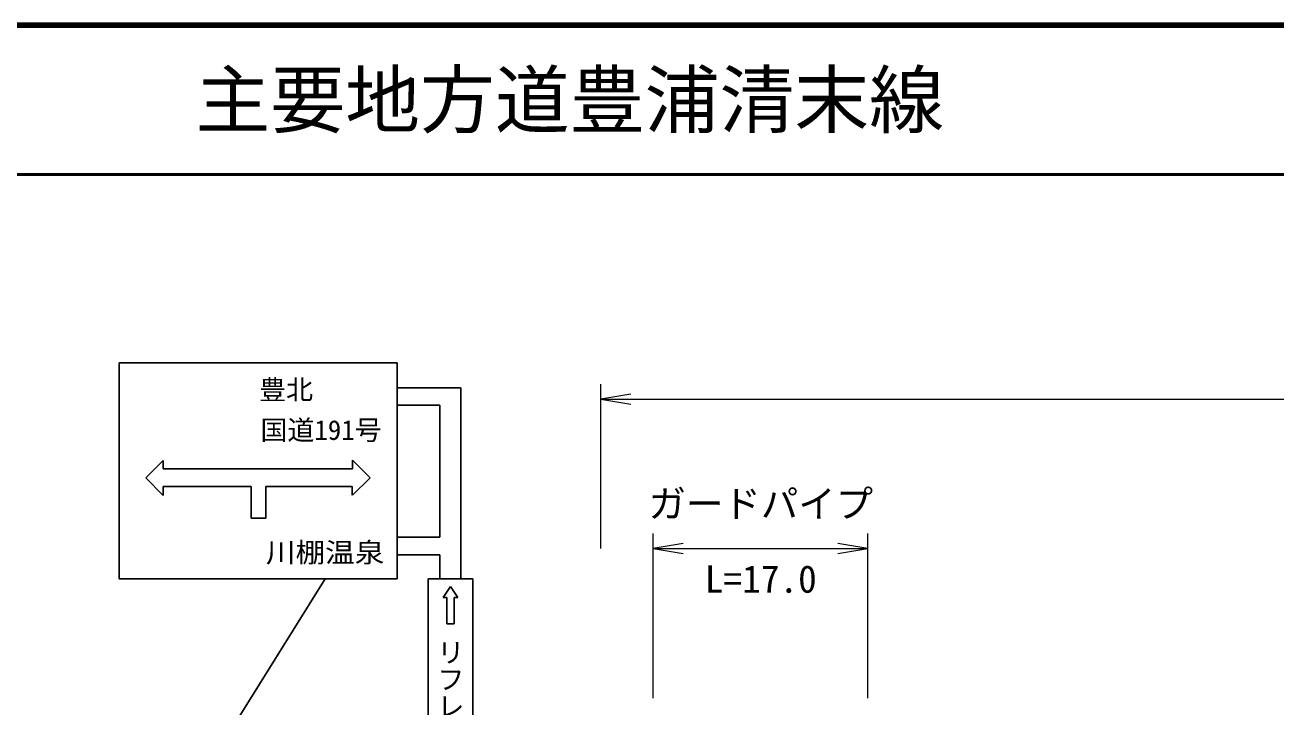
# Model space of a CAD drawing. Units: millimetres, scale not verified. Extents: x 40000 to 680000, y 20000 to 380000.
# Drawn here: x 205344 to 288920, y 334413 to 380000 of the extents above; entities that cross this region are included whole.
import ezdxf
from ezdxf.enums import TextEntityAlignment as Align

# ---------------------------------------------------------------- set-up
doc = ezdxf.new("R2010")
doc.units = ezdxf.units.MM
doc.header["$LTSCALE"] = 1000
for name, color, linetype, lineweight in [('M-STR-HTXT', 7, 'Continuous', 13), ('M-STR-STRC', 7, 'Continuous', 25), ('M-TTL', 2, 'Continuous', 140), ('M-TTL-LINE', 7, 'Continuous', 50)]:
    doc.layers.add(name, color=color, linetype=linetype, lineweight=lineweight)
doc.layers.add('M-TTL-TXT', color=7, linetype='Continuous')
doc.styles.add('@ＭＳ ゴシック', font='')
doc.styles.add('ＭＳ ゴシック', font='')
doc.styles.get('@ＭＳ ゴシック').set_extended_font_data('@MS Gothic')
doc.styles.get('ＭＳ ゴシック').set_extended_font_data('MS Gothic')

# ---------------------------------------------------------------- blocks, each defined once
blk = doc.blocks.new('open_arrow')
at = {"color": 0, "linetype": 'Continuous', "lineweight": -2}
blk.add_lwpolyline([(7.5, 1.25), (0, 0), (7.5, -1.25)], dxfattribs=at)

msp = doc.modelspace()

# ---------------------------------------------------------------- linework, layer by layer
at = {"layer": 'M-STR-HTXT'}
for p, q in [((243818, 345000), (243818, 356000)), ((243818, 355000), (566140, 355000)), ((247315, 335000), (247315, 346000)), ((261643, 335000), (261643, 346000)), ((247315, 345000), (261643, 345000))]:
    msp.add_line(p, q, dxfattribs=at)
at = {"layer": 'M-STR-STRC'}
for p, q in [((211631, 342975), (211631, 357421)), ((230206, 357421), (211631, 357421)), ((230206, 342975), (230206, 357421)), ((230206, 355755), (234471, 355755)), ((234471, 355755), (234471, 342975)), ((233067, 354585), (230206, 354585)), ((233067, 354585), (233067, 345755)), ((213406, 349729), (214576, 350899)), ((214576, 350899), (214576, 350322)), ((221441, 350322), (214576, 350322)), ((221441, 350322), (227232, 350322)), ((227232, 350907), (227232, 350322)), ((228402, 349737), (227232, 350907)), ((214576, 348559), (213406, 349729)), ((227232, 348567), (228402, 349737)), ((220445, 349152), (214576, 349152)), ((214576, 349152), (214576, 348559)), ((220447, 349152), (220445, 347041)), ((221439, 349152), (221437, 347041)), ((227199, 349152), (221439, 349152)), ((227199, 349152), (227199, 348567)), ((221437, 347041), (220445, 347041)), ((230206, 345755), (233067, 345755)), ((233067, 344585), (230206, 344585)), ((233067, 344585), (233067, 342975)), ((209064, 316814), (225391, 342975)), ((230206, 342975), (211631, 342975)), ((232269, 342975), (235269, 342975)), ((232269, 317975), (232269, 342975)), ((235269, 342975), (235269, 317975)), ((233769, 342475), (233269, 341725)), ((234269, 341725), (233769, 342475)), ((233269, 341725), (233519, 341725)), ((233519, 341725), (233519, 339975)), ((234019, 339975), (234019, 341725)), ((234019, 341725), (234269, 341725)), ((233519, 339975), (234019, 339975))]:
    msp.add_line(p, q, dxfattribs=at)
at = {"layer": 'M-TTL'}
msp.add_line((680000, 380000), (40000, 380000), dxfattribs=at)
at = {"layer": 'M-TTL-LINE'}
msp.add_line((40000, 370000), (680000, 370000), dxfattribs=at)

# ---------------------------------------------------------------- block references
at = {"layer": 'M-STR-HTXT', "xscale": 267, "yscale": 267}
for p in [(243818, 355000), (247315, 345000)]:
    msp.add_blockref('open_arrow', p, dxfattribs=at)
at = {"layer": 'M-STR-HTXT', "xscale": 267, "yscale": 267, "rotation": 180}
msp.add_blockref('open_arrow', (261643, 345000), dxfattribs=at)

# ---------------------------------------------------------------- texts
at = {"layer": 'M-STR-HTXT', "style": 'ＭＳ ゴシック'}
msp.add_text('ガードパイプ', height=1833, dxfattribs=at).set_placement((254500, 348000), align=Align.MIDDLE_CENTER)
msp.add_text('L=17.0', height=1833, dxfattribs=at).set_placement((254500, 341500), align=Align.BOTTOM_CENTER)
at = {"layer": 'M-STR-STRC', "style": 'ＭＳ ゴシック'}
for s, p in [('豊北', (222786, 355623)), ('国道191号', (225123, 352925))]:
    msp.add_text(s, height=1320, dxfattribs=at).set_placement(p, align=Align.MIDDLE_CENTER)
at = {"layer": 'M-STR-STRC', "style": 'ＭＳ ゴシック', "width": 1.1}
msp.add_text('川棚温泉', height=1320, dxfattribs=at).set_placement((225393, 344743), align=Align.MIDDLE_CENTER)
at = {"layer": 'M-STR-STRC', "style": '@ＭＳ ゴシック'}
msp.add_text('リフレッシュパーク豊浦', height=1320, rotation=270, dxfattribs=at).set_placement((233769, 338975), align=Align.MIDDLE_LEFT)
at = {"layer": 'M-TTL-TXT', "style": 'ＭＳ ゴシック'}
msp.add_text('主要地方道豊浦清末線', height=3666, dxfattribs=at).set_placement((216734, 375000), align=Align.MIDDLE_LEFT)

doc.saveas('drawing.dxf')
